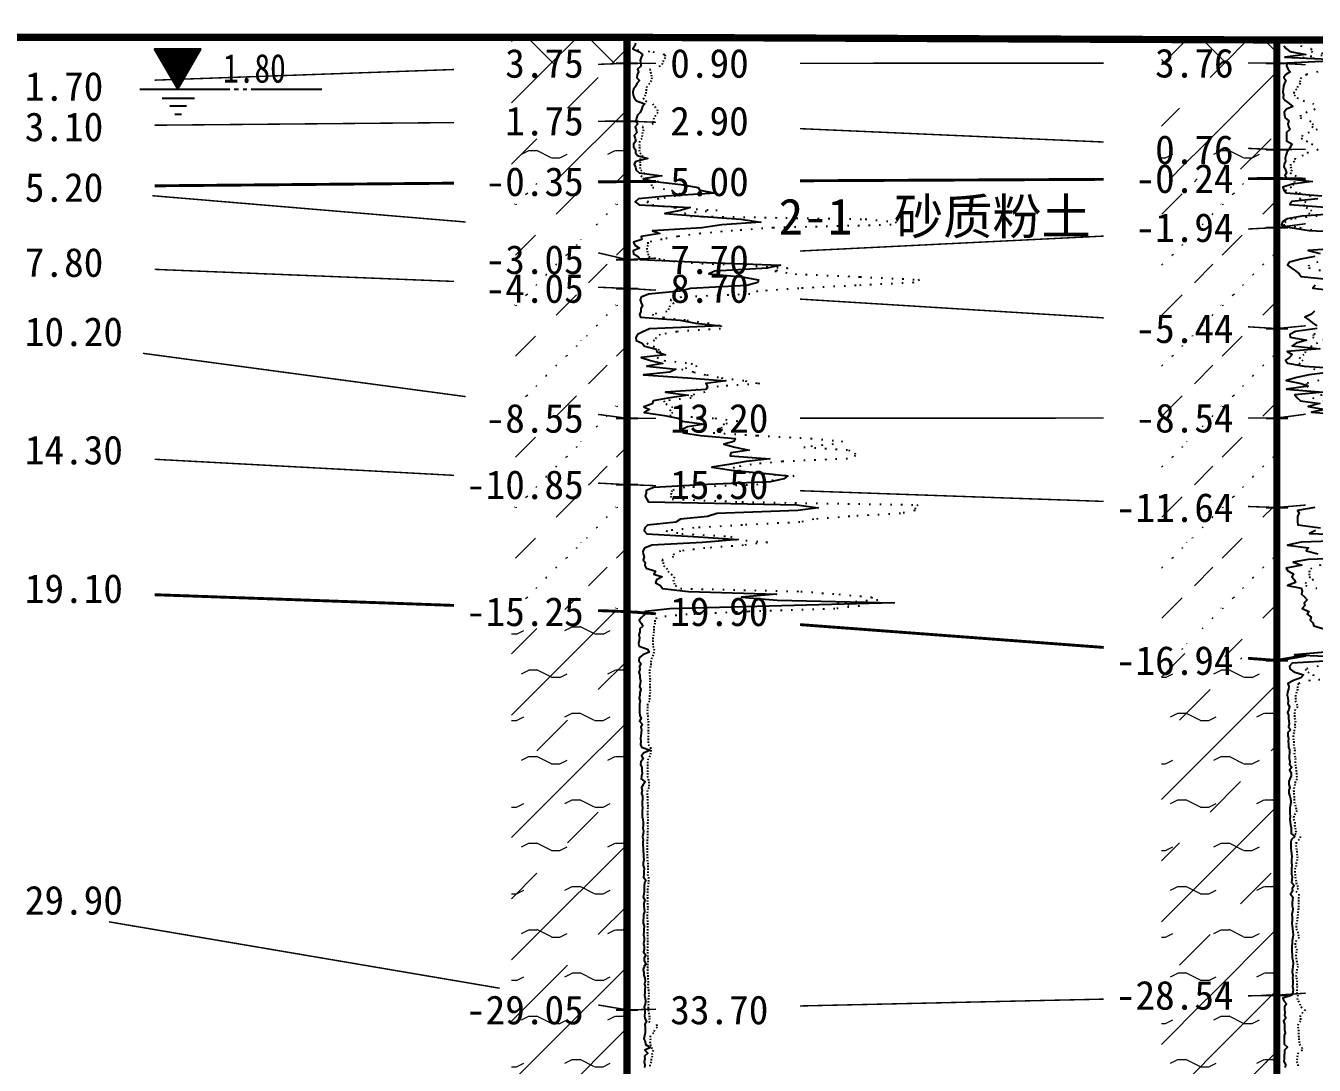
# Model space of a CAD drawing. Extents: x -37 to 3540, y -1485 to 297.
# Drawn here: x 2226.8 to 2316.1, y 146.9 to 218.9 of the extents above; entities that cross this region are included whole.
import ezdxf
from ezdxf.enums import TextEntityAlignment as Align

# ---------------------------------------------------------------- set-up
doc = ezdxf.new("R2010")
doc.units = 0
doc.linetypes.add('DOT', pattern=[6.35, 0, -6.35])
doc.layers.get('0').update_dxf_attribs({"linetype": 'CONTINUOUS'})
for name, color, linetype in [('CURVE', 200, 'CONTINUOUS'), ('HOLE', 41, 'CONTINUOUS'), ('STRATUM', 241, 'CONTINUOUS')]:
    doc.layers.add(name, color=color, linetype=linetype)
doc.layers.add('HATCH', color=7, linetype='CONTINUOUS', lineweight=13)
doc.styles.add('ST', font='')
doc.styles.get('ST').set_extended_font_data('SimSun')
pattern_1 = [(45, (2148.7487, 0), (-2.12132, 2.12132), [10, 0]), (135, (2148.7487, 0), (-2.12132, -2.12132), [10, 0])]
pattern_2 = [(45, (2148.7487, 0), (-4.24264, 4.24264), [10, 0]), (45, (2149.8097, -3.182), (-2.12132, 6.36396), [3, -3])]
pattern_3 = [(45, (2148.7487, 0), (-4.24264, 4.24264), [10, 0]), (45, (2149.8097, -3.182), (-2.12132, 6.36396), [3, -3]), (26.565, (2149.8228, -0.2536), (5.999823, 5.999812), [0.567, -12.849]), (0, (2149.256, -0.2536), (0, 6), [0.567, -5.433]), (26.565, (2147.1674, 0), (5.999823, 5.999812), [0.567, -12.849]), (0, (2147.6745, 0.2536), (0, 6), [0.567, -5.433]), (153.435, (2149.2558, -0.2536), (-5.999818, -5e-06), [1.134, -12.2826]), (26.565, (2152.8228, 2.7464), (5.999823, 5.999812), [0.567, -12.849]), (0, (2152.256, 2.7464), (0, 6), [0.567, -5.433]), (26.565, (2150.1674, 3), (5.999823, 5.999812), [0.567, -12.849]), (0, (2150.6745, 3.2536), (0, 6), [0.567, -5.433]), (153.435, (2152.2558, 2.7464), (-5.999818, -5e-06), [1.134, -12.2826])]
pattern_4 = [(45, (2148.7487, 0), (-7e-07, 6.99998), [1.97196, -7.92754]), (45, (2151.5615, 2.829), (-7e-07, 6.99998), [1.99367, -7.90583]), (45, (2153.816, 5.082), (-7e-07, 6.99998), [1.8136, -8.08588]), (26.565, (2148.7487, 3.5), (7, 7), [0.0965, -15.55598]), (36.8699, (2149.4487, 4.2), (7, 7), [0.19775, -34.80225]), (315, (2152.2487, 6.976), (6.99998, 1e-06), [0.03305, -9.86644]), (26.565, (2152.2487, 0), (7, 7), [0.14475, -15.50773]), (26.565, (2152.9487, 0.7), (7, 7), [0.10528, -15.5472]), (90, (2153.299, 1.05), (-7, -5e-07), [0.02877, -6.97123]), (26.565, (2153.6487, 1.4), (7, 7), [0.091, -31.21394]), (36.8699, (2154.3487, 2.1), (7, 7), [0.1107, -34.8893]), (45, (2155.0487, 2.8), (-2e-07, 6.99998), [0.10911, -9.79038]), (315, (2155.663, 3.548), (6.99998, 1e-06), [0.03305, -9.86644]), (36.8699, (2150.1487, 4.9), (7, 7), [0.10224, -34.89776]), (53.1301, (2150.8487, 5.6), (14, 21), [0.13438, -34.86562]), (53.1301, (2151.5487, 6.3), (14, 21), [0.12625, -34.87375])]
pattern_5 = [(45, (2148.7487, 0), (-2.12132, 2.12132), [10, 0]), (26.565, (2149.8228, -0.2536), (5.999823, 5.999812), [0.567, -12.849]), (0, (2149.256, -0.2536), (0, 6), [0.567, -5.433]), (26.565, (2147.1674, 0), (5.999823, 5.999812), [0.567, -12.849]), (0, (2147.6745, 0.2536), (0, 6), [0.567, -5.433]), (153.435, (2149.2558, -0.2536), (-5.999818, -5e-06), [1.134, -12.2826]), (26.565, (2152.8228, 2.7464), (5.999823, 5.999812), [0.567, -12.849]), (0, (2152.256, 2.7464), (0, 6), [0.567, -5.433]), (26.565, (2150.1674, 3), (5.999823, 5.999812), [0.567, -12.849]), (0, (2150.6745, 3.2536), (0, 6), [0.567, -5.433]), (153.435, (2152.2558, 2.7464), (-5.999818, -5e-06), [1.134, -12.2826])]

# ---------------------------------------------------------------- blocks, each defined once
blk = doc.blocks.new('Gwl')
blk.add_lwpolyline([(0, 0, 0, 3.22, 0), (0, 2.789, 3.22, 3.22, 0)], format="xyseb")
blk.add_lwpolyline([(0, 0), (1.61, 2.789), (-1.61, 2.789)], close=True)
for points in [[(-2.63, 0), (3.607, 0)], [(3.926, 0), (4.212, 0)], [(4.531, 0), (4.804, 0)], [(5.089, 0), (9.985, 0)], [(-1.085, -0.609), (1.156, -0.609)], [(-0.538, -1.142), (0.607, -1.142)], [(-0.189, -1.735), (0.259, -1.735)]]:
    blk.add_lwpolyline(points)
at = {"style": 'ST', "width": 0.8}
blk.add_attdef('*GWL', (3.144, 0.453), '', height=2, dxfattribs=at)

msp = doc.modelspace()

# ---------------------------------------------------------------- hatches: boundary and pattern name
at = {"layer": 'HATCH'}
h = msp.add_hatch(dxfattribs=at)
h.set_pattern_fill('STT', color=50, style=0)
h.set_pattern_definition(pattern_1)
h.paths.add_polyline_path([(2268.487, 218.101), (2260.487, 218.101), (2260.487, 216.015), (2268.487, 216.301)])
h.paths.add_polyline_path([(2259.278, 214.812), (2265.976, 214.812), (2265.976, 217.745), (2259.278, 217.745)], flags=9)
h = msp.add_hatch(dxfattribs=at)
h.set_pattern_fill('FZNT', color=32, style=0)
h.set_pattern_definition(pattern_2)
h.paths.add_polyline_path([(2268.487, 216.301), (2260.487, 216.015), (2260.487, 212.23), (2268.487, 212.301)])
h.paths.add_polyline_path([(2259.281, 210.815), (2265.973, 210.815), (2265.973, 213.731), (2259.281, 213.731)], flags=9)
h.paths.add_polyline_path([(2259.278, 214.812), (2265.976, 214.812), (2265.976, 217.745), (2259.278, 217.745)], flags=9)
h = msp.add_hatch(dxfattribs=at)
h.set_pattern_fill('STT', color=50, style=0)
h.set_pattern_definition(pattern_1)
h.paths.add_polyline_path([(2313.544, 217.917), (2305.544, 217.95), (2305.544, 216.314), (2313.544, 216.317)])
h.paths.add_polyline_path([(2304.335, 214.828), (2311.033, 214.828), (2311.033, 217.761), (2304.335, 217.761)], flags=9)
h = msp.add_hatch(dxfattribs=at)
h.set_pattern_fill('FZNT', color=32, style=0)
h.set_pattern_definition(pattern_2)
h.paths.add_polyline_path([(2313.544, 216.317), (2305.544, 216.314), (2305.544, 210.669), (2313.544, 210.317)])
h.paths.add_polyline_path([(2304.335, 208.828), (2311.033, 208.828), (2311.033, 211.761), (2304.335, 211.761)], flags=9)
h.paths.add_polyline_path([(2304.335, 214.828), (2311.033, 214.828), (2311.033, 217.761), (2304.335, 217.761)], flags=9)
h = msp.add_hatch(dxfattribs=at)
h.set_pattern_fill('YNFNT', color=251, style=0)
h.set_pattern_definition(pattern_3)
h.paths.add_polyline_path([(2268.487, 212.301), (2260.487, 212.23), (2260.487, 208.03), (2268.487, 208.101)])
h.paths.add_polyline_path([(2257.848, 206.612), (2265.976, 206.612), (2265.976, 209.545), (2257.848, 209.545)], flags=9)
h.paths.add_polyline_path([(2259.281, 210.815), (2265.973, 210.815), (2265.973, 213.731), (2259.281, 213.731)], flags=9)
h = msp.add_hatch(dxfattribs=at)
h.set_pattern_fill('YNFNT', color=251, style=0)
h.set_pattern_definition(pattern_3)
h.paths.add_polyline_path([(2313.544, 210.317), (2305.544, 210.669), (2305.544, 208.279), (2313.544, 208.317)])
h.paths.add_polyline_path([(2302.905, 206.828), (2311.033, 206.828), (2311.033, 209.761), (2302.905, 209.761)], flags=9)
h.paths.add_polyline_path([(2304.335, 208.828), (2311.033, 208.828), (2311.033, 211.761), (2304.335, 211.761)], flags=9)
h = msp.add_hatch(dxfattribs=at)
h.set_pattern_fill('SZFT', color=52, style=0)
h.set_pattern_definition(pattern_4)
h.paths.add_polyline_path([(2268.487, 208.101), (2260.487, 208.03), (2260.487, 204.561), (2268.487, 202.701)])
h.paths.add_polyline_path([(2257.848, 201.212), (2265.976, 201.212), (2265.976, 204.145), (2257.848, 204.145)], flags=9)
h.paths.add_polyline_path([(2257.848, 206.612), (2265.976, 206.612), (2265.976, 209.545), (2257.848, 209.545)], flags=9)
h = msp.add_hatch(dxfattribs=at)
h.set_pattern_fill('SZFT', color=52, style=0)
h.set_pattern_definition(pattern_4)
h.paths.add_polyline_path([(2313.544, 208.317), (2305.544, 208.279), (2305.544, 204.524), (2313.544, 204.917)])
h.paths.add_polyline_path([(2302.905, 203.428), (2311.033, 203.428), (2311.033, 206.361), (2302.905, 206.361)], flags=9)
h.paths.add_polyline_path([(2302.905, 206.828), (2311.033, 206.828), (2311.033, 209.761), (2302.905, 209.761)], flags=9)
h = msp.add_hatch(dxfattribs=at)
h.set_pattern_fill('SZFT', color=52, style=0)
h.set_pattern_definition(pattern_4)
h.paths.add_polyline_path([(2313.544, 204.917), (2305.544, 204.524), (2305.544, 198.411), (2313.544, 197.917)])
h.paths.add_polyline_path([(2302.91, 196.434), (2311.028, 196.434), (2311.028, 199.333), (2302.91, 199.333)], flags=9)
h.paths.add_polyline_path([(2302.905, 203.428), (2311.033, 203.428), (2311.033, 206.361), (2302.905, 206.361)], flags=9)
h = msp.add_hatch(dxfattribs=at)
h.set_pattern_fill('SZFT', color=52, style=0)
h.set_pattern_definition(pattern_4)
h.paths.add_polyline_path([(2268.487, 202.701), (2260.487, 204.561), (2260.487, 201.023), (2268.487, 200.701)])
h.paths.add_polyline_path([(2257.848, 199.212), (2265.976, 199.212), (2265.976, 202.145), (2257.848, 202.145)], flags=9)
h.paths.add_polyline_path([(2257.848, 201.212), (2265.976, 201.212), (2265.976, 204.145), (2257.848, 204.145)], flags=9)
h = msp.add_hatch(dxfattribs=at)
h.set_pattern_fill('SZFT', color=52, style=0)
h.set_pattern_definition(pattern_4)
h.paths.add_polyline_path([(2268.487, 200.701), (2260.487, 201.023), (2260.487, 192.774), (2268.487, 191.701)])
h.paths.add_polyline_path([(2257.848, 190.212), (2265.976, 190.212), (2265.976, 193.145), (2257.848, 193.145)], flags=9)
h.paths.add_polyline_path([(2257.848, 199.212), (2265.976, 199.212), (2265.976, 202.145), (2257.848, 202.145)], flags=9)
h = msp.add_hatch(dxfattribs=at)
h.set_pattern_fill('SZFT', color=52, style=0)
h.set_pattern_definition(pattern_4)
h.paths.add_polyline_path([(2313.544, 197.917), (2305.544, 198.411), (2305.544, 191.714), (2313.544, 191.717)])
h.paths.add_polyline_path([(2302.905, 190.228), (2311.033, 190.228), (2311.033, 193.161), (2302.905, 193.161)], flags=9)
h.paths.add_polyline_path([(2302.91, 196.434), (2311.028, 196.434), (2311.028, 199.333), (2302.91, 199.333)], flags=9)
h = msp.add_hatch(dxfattribs=at)
h.set_pattern_fill('SZFT', color=52, style=0)
h.set_pattern_definition(pattern_4)
h.paths.add_polyline_path([(2268.487, 191.701), (2260.487, 192.774), (2260.487, 187.53), (2268.487, 187.101)])
h.paths.add_polyline_path([(2256.418, 185.612), (2265.976, 185.612), (2265.976, 188.545), (2256.418, 188.545)], flags=9)
h.paths.add_polyline_path([(2257.848, 190.212), (2265.976, 190.212), (2265.976, 193.145), (2257.848, 193.145)], flags=9)
h = msp.add_hatch(dxfattribs=at)
h.set_pattern_fill('SZFT', color=52, style=0)
h.set_pattern_definition(pattern_4)
h.paths.add_polyline_path([(2313.544, 191.717), (2305.544, 191.714), (2305.544, 185.798), (2313.544, 185.517)])
h.paths.add_polyline_path([(2301.475, 184.028), (2311.033, 184.028), (2311.033, 186.961), (2301.475, 186.961)], flags=9)
h.paths.add_polyline_path([(2302.905, 190.228), (2311.033, 190.228), (2311.033, 193.161), (2302.905, 193.161)], flags=9)
h = msp.add_hatch(dxfattribs=at)
h.set_pattern_fill('SZFT', color=52, style=0)
h.set_pattern_definition(pattern_4)
h.paths.add_polyline_path([(2268.487, 187.101), (2260.487, 187.53), (2260.487, 178.587), (2268.487, 178.301)])
h.paths.add_polyline_path([(2256.42, 176.815), (2265.973, 176.815), (2265.973, 179.731), (2256.42, 179.731)], flags=9)
h.paths.add_polyline_path([(2256.418, 185.612), (2265.976, 185.612), (2265.976, 188.545), (2256.418, 188.545)], flags=9)
h = msp.add_hatch(dxfattribs=at)
h.set_pattern_fill('SZFT', color=52, style=0)
h.set_pattern_definition(pattern_4)
h.paths.add_polyline_path([(2313.544, 185.517), (2305.544, 185.798), (2305.544, 175.518), (2313.544, 174.917)])
h.paths.add_polyline_path([(2301.475, 173.428), (2311.033, 173.428), (2311.033, 176.361), (2301.475, 176.361)], flags=9)
h.paths.add_polyline_path([(2301.475, 184.028), (2311.033, 184.028), (2311.033, 186.961), (2301.475, 186.961)], flags=9)
h = msp.add_hatch(dxfattribs=at)
h.set_pattern_fill('YNFNT', color=251, style=0)
h.set_pattern_definition(pattern_3)
h.paths.add_polyline_path([(2268.487, 178.301), (2260.487, 178.587), (2260.487, 152.06), (2268.487, 150.701)])
h.paths.add_polyline_path([(2256.418, 149.212), (2265.976, 149.212), (2265.976, 152.145), (2256.418, 152.145)], flags=9)
h.paths.add_polyline_path([(2256.42, 176.815), (2265.973, 176.815), (2265.973, 179.731), (2256.42, 179.731)], flags=9)
h = msp.add_hatch(dxfattribs=at)
h.set_pattern_fill('YNFNT', color=251, style=0)
h.set_pattern_definition(pattern_3)
h.paths.add_polyline_path([(2313.544, 174.917), (2305.544, 175.518), (2305.544, 151.537), (2313.544, 151.717)])
h.paths.add_polyline_path([(2301.475, 150.228), (2311.033, 150.228), (2311.033, 153.161), (2301.475, 153.161)], flags=9)
h.paths.add_polyline_path([(2301.475, 173.428), (2311.033, 173.428), (2311.033, 176.361), (2301.475, 176.361)], flags=9)
h = msp.add_hatch(dxfattribs=at)
h.set_pattern_fill('YNNT', color=251, style=0)
h.set_pattern_definition(pattern_5)
h.paths.add_polyline_path([(2313.544, 151.717), (2305.544, 151.537), (2305.544, 138.353), (2313.544, 137.717)])
h.paths.add_polyline_path([(2301.475, 136.228), (2311.033, 136.228), (2311.033, 139.161), (2301.475, 139.161)], flags=9)
h.paths.add_polyline_path([(2301.475, 150.228), (2311.033, 150.228), (2311.033, 153.161), (2301.475, 153.161)], flags=9)
h = msp.add_hatch(dxfattribs=at)
h.set_pattern_fill('YNNT', color=251, style=0)
h.set_pattern_definition(pattern_5)
h.paths.add_polyline_path([(2268.487, 150.701), (2260.487, 152.06), (2260.487, 141.123), (2268.487, 141.301)])
h.paths.add_polyline_path([(2256.418, 139.812), (2265.976, 139.812), (2265.976, 142.745), (2256.418, 142.745)], flags=9)
h.paths.add_polyline_path([(2256.418, 149.212), (2265.976, 149.212), (2265.976, 152.145), (2256.418, 152.145)], flags=9)

# ---------------------------------------------------------------- linework, layer by layer
at = {"layer": 'CURVE', "color": 100, "linetype": 'DOT', "ltscale": 0.1}
for points in [[(2268.487, 217.701), (2268.487, 217.501), (2268.487, 217.301), (2270.267, 217.101), (2271.117, 216.901), (2271.137, 216.701), (2271.007, 216.501), (2270.957, 216.301), (2270.797, 216.101), (2270.067, 215.901), (2270.117, 215.701), (2270.167, 215.501), (2270.197, 215.301), (2270.167, 215.101), (2270.037, 214.901), (2269.867, 214.701), (2269.827, 214.501), (2269.797, 214.301), (2269.777, 214.101), (2269.607, 213.901), (2269.777, 213.701), (2270.267, 213.501), (2270.407, 213.301), (2270.577, 213.101), (2270.627, 212.901), (2270.467, 212.701), (2270.347, 212.501), (2270.317, 212.301), (2270.307, 212.101), (2269.557, 211.901), (2269.627, 211.701), (2269.567, 211.501), (2269.527, 211.301), (2269.507, 211.101), (2269.357, 210.901), (2269.337, 210.701), (2269.347, 210.501), (2269.337, 210.301), (2269.367, 210.101), (2269.577, 209.901), (2269.407, 209.701), (2269.377, 209.501), (2269.407, 209.301), (2269.377, 209.101), (2269.417, 208.901), (2269.707, 208.701), (2269.457, 208.501), (2269.837, 208.301), (2270.647, 208.101), (2270.167, 207.901), (2270.257, 207.701), (2271.567, 207.501), (2272.177, 207.301), (2271.857, 207.101), (2270.687, 206.901), (2269.857, 206.701), (2270.247, 206.501), (2271.817, 206.301), (2274.737, 206.101), (2272.477, 205.901), (2272.887, 205.701), (2285.007, 205.501), (2287.157, 205.301), (2286.807, 205.101), (2278.637, 204.901), (2275.807, 204.701), (2273.577, 204.501), (2271.997, 204.301), (2270.917, 204.101), (2269.937, 203.901), (2269.927, 203.701), (2269.857, 203.501), (2269.877, 203.301), (2269.947, 203.101), (2269.967, 202.901), (2270.987, 202.701), (2272.197, 202.501), (2276.677, 202.301), (2279.627, 202.101), (2278.747, 201.901), (2280.137, 201.701), (2284.637, 201.501), (2288.767, 201.301), (2288.367, 201.101), (2284.367, 200.901), (2280.397, 200.701), (2277.567, 200.501), (2277.007, 200.301), (2272.257, 200.101), (2271.487, 199.901), (2271.727, 199.701), (2271.457, 199.501), (2271.387, 199.301), (2271.257, 199.101), (2270.237, 198.901), (2270.977, 198.701), (2272.627, 198.501), (2274.077, 198.301), (2275.027, 198.101), (2274.977, 197.901), (2271.937, 197.701), (2270.787, 197.501), (2270.517, 197.301), (2270.397, 197.101), (2269.857, 196.901), (2270.297, 196.701), (2270.657, 196.501), (2270.837, 196.301), (2270.387, 196.101), (2270.587, 195.901), (2271.047, 195.701), (2272.937, 195.501), (2273.337, 195.301), (2272.267, 195.101), (2273.107, 194.901), (2274.007, 194.701), (2275.027, 194.501), (2276.687, 194.301), (2277.667, 194.101), (2274.817, 193.901), (2273.337, 193.701), (2273.887, 193.501), (2272.967, 193.301), (2272.937, 193.101), (2271.037, 192.901), (2271.187, 192.701), (2271.647, 192.501), (2271.457, 192.301), (2271.637, 192.101), (2271.457, 191.901), (2274.587, 191.701), (2276.147, 191.501), (2275.237, 191.301), (2275.007, 191.101), (2275.097, 190.901), (2274.467, 190.701), (2277.537, 190.501), (2281.237, 190.301), (2283.427, 190.101), (2282.787, 189.901), (2280.747, 189.701), (2283.837, 189.501), (2284.277, 189.301), (2284.337, 189.101), (2283.777, 188.901), (2279.247, 188.701), (2277.097, 188.501), (2275.847, 188.301), (2276.227, 188.101), (2277.207, 187.901), (2280.087, 187.701), (2279.357, 187.501), (2277.947, 187.301), (2277.567, 187.101), (2272.467, 186.901), (2271.607, 186.701), (2271.557, 186.501), (2271.507, 186.301), (2271.607, 186.101), (2276.457, 185.901), (2288.647, 185.701), (2288.477, 185.501), (2288.457, 185.301), (2287.447, 185.101), (2283.927, 184.901), (2281.417, 184.701), (2280.477, 184.501), (2276.487, 184.301), (2273.117, 184.101), (2271.187, 183.901), (2272.277, 183.701), (2275.667, 183.501), (2275.997, 183.301), (2278.217, 183.101), (2276.547, 182.901), (2273.887, 182.701), (2272.197, 182.501), (2271.737, 182.301), (2271.707, 182.101), (2270.927, 181.901), (2270.987, 181.701), (2271.017, 181.501), (2271.217, 181.301), (2271.317, 181.101), (2271.537, 180.901), (2271.787, 180.701), (2271.677, 180.501), (2271.747, 180.301), (2271.827, 180.101), (2272.187, 179.901), (2280.537, 179.701), (2283.177, 179.501), (2285.417, 179.301), (2285.887, 179.101), (2283.067, 178.901), (2284.597, 178.701), (2282.907, 178.501), (2276.887, 178.301), (2272.667, 178.101), (2270.527, 177.901), (2270.427, 177.701), (2270.417, 177.501), (2270.357, 177.301), (2270.347, 177.101), (2270.337, 176.901), (2270.327, 176.701), (2270.287, 176.501), (2270.267, 176.301), (2270.277, 176.101), (2270.287, 175.901), (2270.367, 175.701), (2270.347, 175.501), (2270.307, 175.301), (2270.207, 175.101), (2270.147, 174.901), (2270.137, 174.701), (2270.127, 174.501), (2270.037, 174.301), (2270.037, 174.101), (2270.047, 173.901), (2270.077, 173.701), (2270.087, 173.501), (2270.067, 173.301), (2270.077, 173.101), (2270.077, 172.901), (2270.087, 172.701), (2270.037, 172.501), (2270.057, 172.301), (2270.037, 172.101), (2269.917, 171.901), (2269.907, 171.701), (2269.897, 171.501), (2269.877, 171.301), (2269.927, 171.101), (2269.917, 170.901), (2269.967, 170.701), (2269.947, 170.501), (2269.967, 170.301), (2269.947, 170.101), (2269.967, 169.901), (2269.947, 169.701), (2269.947, 169.501), (2269.957, 169.301), (2269.967, 169.101), (2270.107, 168.901), (2270.147, 168.701), (2270.117, 168.501), (2270.077, 168.301), (2269.957, 168.101), (2269.917, 167.901), (2269.907, 167.701), (2269.917, 167.501), (2269.917, 167.301), (2269.917, 167.101), (2269.887, 166.901), (2269.957, 166.701), (2270.007, 166.501), (2270.007, 166.301), (2270.007, 166.101), (2269.907, 165.901), (2269.877, 165.701), (2269.897, 165.501), (2269.897, 165.301), (2269.897, 165.101), (2269.927, 164.901), (2269.927, 164.701), (2269.907, 164.501), (2269.917, 164.301), (2269.917, 164.101), (2269.927, 163.901), (2269.917, 163.701), (2269.917, 163.501), (2269.927, 163.301), (2269.907, 163.101), (2269.897, 162.901), (2269.907, 162.701), (2269.887, 162.501), (2269.887, 162.301), (2269.877, 162.101), (2269.877, 161.901), (2269.887, 161.701), (2269.877, 161.501), (2269.897, 161.301), (2269.887, 161.101), (2269.927, 160.901), (2269.937, 160.701), (2269.937, 160.501), (2269.937, 160.301), (2269.917, 160.101), (2269.967, 159.901), (2269.987, 159.701), (2269.967, 159.501), (2269.957, 159.301), (2269.917, 159.101), (2269.907, 158.901), (2269.887, 158.701), (2269.917, 158.501), (2269.887, 158.301), (2269.907, 158.101), (2269.917, 157.901), (2269.927, 157.701), (2269.907, 157.501), (2269.877, 157.301), (2269.877, 157.101), (2269.897, 156.901), (2269.907, 156.701), (2269.907, 156.501), (2269.917, 156.301), (2269.887, 156.101), (2269.907, 155.901), (2269.917, 155.701), (2269.907, 155.501), (2269.917, 155.301), (2269.907, 155.101), (2269.887, 154.901), (2269.917, 154.701), (2269.917, 154.501), (2269.927, 154.301), (2269.927, 154.101), (2269.917, 153.901), (2269.907, 153.701), (2269.897, 153.501), (2269.897, 153.301), (2269.927, 153.101), (2269.937, 152.901), (2269.947, 152.701), (2269.947, 152.501), (2269.937, 152.301), (2269.967, 152.101), (2269.987, 151.901), (2269.997, 151.701), (2269.967, 151.501), (2269.957, 151.301), (2269.967, 151.101), (2269.947, 150.901), (2269.957, 150.701), (2269.997, 150.501), (2270.027, 150.301), (2270.047, 150.101), (2269.987, 149.901), (2270.537, 149.701), (2270.577, 149.501), (2270.387, 149.301), (2270.327, 149.101), (2270.097, 148.901), (2270.107, 148.701), (2270.067, 148.501), (2270.097, 148.301), (2270.177, 148.101), (2270.297, 147.901), (2270.207, 147.701), (2270.237, 147.501), (2270.167, 147.301), (2270.167, 147.101), (2270.077, 146.901), (2270.067, 146.701)], [(2315.184, 217.517), (2315.914, 217.317), (2315.914, 217.117), (2317.424, 216.917), (2315.314, 216.717), (2318.264, 216.517)], [(2316.394, 215.717), (2315.614, 215.517), (2315.224, 215.317), (2315.144, 215.117), (2315.174, 214.917), (2315.004, 214.717), (2314.904, 214.517), (2314.714, 214.317), (2314.734, 214.117), (2314.934, 213.917), (2315.374, 213.717), (2316.004, 213.517), (2316.344, 213.317)], [(2316.204, 213.117), (2315.654, 212.917), (2315.194, 212.717), (2315.164, 212.517), (2315.814, 212.317), (2316.044, 212.117), (2315.974, 211.917), (2316.334, 211.717), (2315.794, 211.517), (2315.324, 211.317), (2315.234, 211.117), (2315.584, 210.917), (2315.954, 210.717), (2316.384, 210.517)], [(2316.404, 210.317), (2315.744, 210.117), (2315.364, 209.917), (2314.804, 209.717), (2314.764, 209.517), (2314.484, 209.317), (2314.494, 209.117), (2314.574, 208.917), (2314.464, 208.717), (2314.794, 208.517), (2315.084, 208.317), (2314.774, 208.117), (2314.714, 207.917), (2314.564, 207.717), (2314.104, 207.517), (2315.064, 207.317), (2315.904, 207.117), (2315.104, 206.917), (2315.544, 206.717), (2315.384, 206.517), (2315.574, 206.317), (2315.954, 206.117), (2315.734, 205.917), (2316.344, 205.717), (2314.574, 205.517), (2314.164, 205.317), (2314.004, 205.117), (2315.124, 204.917), (2316.214, 204.717)], [(2316.384, 202.517), (2315.754, 202.317), (2315.744, 202.117), (2316.764, 201.917)], [(2316.914, 197.717), (2316.084, 197.517), (2316.014, 197.317), (2316.984, 197.117)], [(2316.364, 196.917), (2315.884, 196.717), (2316.124, 196.517), (2315.524, 196.317), (2315.424, 196.117), (2315.094, 195.917), (2315.354, 195.717), (2315.064, 195.517), (2315.474, 195.317), (2316.084, 195.117), (2317.154, 194.917)], [(2316.454, 194.317), (2315.604, 194.117), (2315.614, 193.917), (2316.214, 193.717)], [(2316.674, 193.317), (2316.014, 193.117), (2316.914, 192.917)], [(2316.584, 181.517), (2315.944, 181.317), (2315.804, 181.117), (2315.784, 180.917), (2315.794, 180.717), (2316.094, 180.517), (2315.544, 180.317), (2315.534, 180.117), (2316.314, 179.917)], [(2316.404, 174.517), (2315.504, 174.317), (2315.684, 174.117), (2316.024, 173.917), (2317.994, 173.717), (2315.844, 173.517), (2315.034, 173.317), (2314.974, 173.117), (2314.974, 172.917), (2314.914, 172.717), (2314.844, 172.517), (2314.834, 172.317), (2314.824, 172.117), (2314.924, 171.917), (2314.984, 171.717), (2314.814, 171.517), (2314.774, 171.317), (2314.774, 171.117), (2314.774, 170.917), (2314.834, 170.717), (2314.784, 170.517), (2314.804, 170.317), (2314.754, 170.117), (2314.744, 169.917), (2314.664, 169.717), (2314.664, 169.517), (2314.724, 169.317), (2314.704, 169.117), (2314.744, 168.917), (2314.784, 168.717), (2314.754, 168.517), (2314.794, 168.317), (2314.834, 168.117), (2314.804, 167.917), (2314.814, 167.717), (2314.864, 167.517), (2314.874, 167.317), (2314.914, 167.117), (2314.914, 166.917), (2314.934, 166.717), (2314.814, 166.517), (2314.794, 166.317), (2314.734, 166.117), (2314.704, 165.917), (2314.724, 165.717), (2314.734, 165.517), (2314.754, 165.317), (2314.754, 165.117), (2314.804, 164.917), (2314.864, 164.717), (2314.924, 164.517), (2314.804, 164.317), (2314.724, 164.117), (2314.694, 163.917), (2314.794, 163.717), (2314.774, 163.517), (2314.814, 163.317), (2314.874, 163.117), (2314.784, 162.917), (2315.184, 162.717), (2315.084, 162.517), (2314.894, 162.317), (2314.864, 162.117), (2314.894, 161.917), (2314.934, 161.717), (2314.934, 161.517), (2314.964, 161.317), (2314.954, 161.117), (2314.894, 160.917), (2314.894, 160.717), (2314.814, 160.517), (2314.784, 160.317), (2314.804, 160.117), (2314.814, 159.917), (2314.864, 159.717), (2314.884, 159.517), (2314.954, 159.317), (2315.024, 159.117), (2314.854, 158.917), (2315.064, 158.717), (2315.054, 158.517), (2315.044, 158.317), (2315.044, 158.117), (2315.044, 157.917), (2315.054, 157.717), (2315.004, 157.517), (2315.004, 157.317), (2314.964, 157.117), (2314.944, 156.917), (2314.904, 156.717), (2314.884, 156.517), (2314.894, 156.317), (2314.994, 156.117), (2315.024, 155.917), (2315.084, 155.717), (2314.894, 155.517), (2314.824, 155.317), (2314.824, 155.117), (2314.924, 154.917), (2314.904, 154.717), (2314.864, 154.517), (2314.874, 154.317), (2314.914, 154.117), (2314.944, 153.917), (2315.024, 153.717), (2314.934, 153.517), (2314.904, 153.317), (2314.854, 153.117), (2314.894, 152.917), (2314.944, 152.717), (2314.934, 152.517), (2314.944, 152.317), (2314.934, 152.117), (2314.924, 151.917), (2314.994, 151.717), (2314.954, 151.517), (2315.014, 151.317), (2315.134, 151.117), (2315.204, 150.917), (2315.514, 150.717), (2315.354, 150.517), (2315.164, 150.317), (2315.174, 150.117), (2315.194, 149.917), (2315.014, 149.717), (2314.994, 149.517), (2315.054, 149.317), (2315.054, 149.117), (2315.044, 148.917), (2315.074, 148.717), (2315.084, 148.517), (2315.104, 148.317), (2315.284, 148.117), (2315.324, 147.917), (2315.024, 147.717), (2314.974, 147.517), (2314.944, 147.317), (2314.904, 147.117), (2315.004, 146.917), (2314.974, 146.717)]]:
    msp.add_lwpolyline(points, dxfattribs=at)
at = {"layer": 'CURVE', "color": 30, "linetype": 'Continuous'}
for points in [[(2269.087, 217.701), (2269.027, 217.501), (2268.897, 217.301), (2269.337, 217.101), (2269.557, 216.901), (2269.467, 216.701), (2269.407, 216.501), (2269.447, 216.301), (2269.437, 216.101), (2269.217, 215.901), (2269.287, 215.701), (2269.187, 215.501), (2269.157, 215.301), (2269.347, 215.101), (2269.167, 214.901), (2269.077, 214.701), (2268.927, 214.501), (2268.897, 214.301), (2268.917, 214.101), (2268.977, 213.901), (2269.137, 213.701), (2269.717, 213.501), (2269.567, 213.301), (2269.487, 213.101), (2269.397, 212.901), (2269.217, 212.701), (2269.147, 212.501), (2269.107, 212.301), (2269.237, 212.101), (2269.047, 211.901), (2269.117, 211.701), (2269.157, 211.501), (2268.977, 211.301), (2269.057, 211.101), (2269.097, 210.901), (2268.947, 210.701), (2268.947, 210.501), (2269.077, 210.301), (2269.077, 210.101), (2269.207, 209.901), (2269.927, 209.701), (2269.107, 209.501), (2268.977, 209.301), (2269.077, 209.101), (2269.127, 208.901), (2269.327, 208.701), (2270.897, 208.501), (2269.607, 208.301), (2270.427, 208.101), (2272.227, 207.901), (2273.427, 207.701), (2273.547, 207.501), (2274.657, 207.301), (2271.187, 207.101), (2269.277, 206.901), (2269.057, 206.701), (2269.337, 206.501), (2272.867, 206.301), (2272.197, 206.101), (2271.107, 205.901), (2273.477, 205.701), (2276.387, 205.501), (2277.757, 205.301), (2275.057, 205.101), (2273.667, 204.901), (2270.247, 204.701), (2270.757, 204.501), (2269.477, 204.301), (2269.517, 204.101), (2268.927, 203.901), (2269.037, 203.701), (2269.347, 203.501), (2268.917, 203.301), (2268.927, 203.101), (2269.267, 202.901), (2269.397, 202.701), (2274.007, 202.501), (2279.127, 202.301), (2278.197, 202.101), (2274.567, 201.901), (2274.167, 201.701), (2276.457, 201.501), (2277.597, 201.301), (2277.557, 201.101), (2276.797, 200.901), (2272.897, 200.701), (2272.117, 200.501), (2269.977, 200.301), (2269.467, 200.101), (2269.407, 199.901), (2269.477, 199.701), (2269.557, 199.501), (2269.437, 199.301), (2269.447, 199.101), (2269.347, 198.901), (2269.417, 198.701), (2272.177, 198.501), (2273.227, 198.301), (2274.967, 198.101), (2270.057, 197.901), (2269.577, 197.701), (2269.207, 197.501), (2269.107, 197.301), (2269.127, 197.101), (2269.527, 196.901), (2269.697, 196.701), (2270.507, 196.501), (2270.547, 196.301), (2271.147, 196.101), (2269.477, 195.901), (2270.127, 195.701), (2270.977, 195.501), (2269.857, 195.301), (2271.867, 195.101), (2271.457, 194.901), (2269.627, 194.701), (2272.677, 194.501), (2275.347, 194.301), (2273.947, 194.101), (2274.067, 193.901), (2273.947, 193.701), (2271.157, 193.501), (2272.737, 193.301), (2271.327, 193.101), (2270.297, 192.901), (2270.237, 192.701), (2269.657, 192.501), (2270.037, 192.301), (2269.667, 192.101), (2271.087, 191.901), (2272.007, 191.701), (2272.307, 191.501), (2273.857, 191.301), (2272.677, 191.101), (2272.267, 190.901), (2272.407, 190.701), (2273.587, 190.501), (2275.977, 190.301), (2275.897, 190.101), (2275.207, 189.901), (2275.957, 189.701), (2276.947, 189.501), (2275.687, 189.301), (2275.637, 189.101), (2278.397, 188.901), (2276.757, 188.701), (2275.547, 188.501), (2274.377, 188.301), (2275.737, 188.101), (2277.917, 187.901), (2279.637, 187.701), (2279.367, 187.501), (2278.447, 187.301), (2274.057, 187.101), (2270.337, 186.901), (2269.807, 186.701), (2269.807, 186.501), (2269.757, 186.301), (2269.857, 186.101), (2269.967, 185.901), (2280.257, 185.701), (2281.747, 185.501), (2280.337, 185.301), (2274.707, 185.101), (2274.067, 184.901), (2272.197, 184.701), (2271.877, 184.501), (2269.897, 184.301), (2269.717, 184.101), (2269.677, 183.901), (2269.857, 183.701), (2273.077, 183.501), (2276.187, 183.301), (2273.717, 183.101), (2270.207, 182.901), (2269.707, 182.701), (2269.587, 182.501), (2269.617, 182.301), (2269.677, 182.101), (2269.597, 181.901), (2269.747, 181.701), (2269.717, 181.501), (2269.817, 181.301), (2270.457, 181.101), (2270.337, 180.901), (2270.927, 180.701), (2270.527, 180.501), (2270.457, 180.301), (2270.807, 180.101), (2270.947, 179.901), (2272.757, 179.701), (2278.847, 179.501), (2276.427, 179.301), (2278.887, 179.101), (2287.017, 178.901), (2279.197, 178.701), (2271.467, 178.501), (2269.747, 178.301), (2269.717, 178.101), (2269.497, 177.901), (2269.327, 177.701), (2269.477, 177.501), (2269.587, 177.301), (2269.387, 177.101), (2269.387, 176.901), (2269.307, 176.701), (2269.347, 176.501), (2269.337, 176.301), (2269.287, 176.101), (2269.337, 175.901), (2269.907, 175.701), (2270.017, 175.501), (2269.587, 175.301), (2269.327, 175.101), (2269.317, 174.901), (2269.437, 174.701), (2269.347, 174.501), (2269.367, 174.301), (2269.297, 174.101), (2269.367, 173.901), (2269.387, 173.701), (2269.427, 173.501), (2269.397, 173.301), (2269.347, 173.101), (2269.457, 172.901), (2269.377, 172.701), (2269.367, 172.501), (2269.327, 172.301), (2269.397, 172.101), (2269.347, 171.901), (2269.357, 171.701), (2269.357, 171.501), (2269.347, 171.301), (2269.367, 171.101), (2269.467, 170.901), (2269.357, 170.701), (2269.547, 170.501), (2269.437, 170.301), (2269.487, 170.101), (2269.467, 169.901), (2269.447, 169.701), (2269.427, 169.501), (2269.457, 169.301), (2269.417, 169.101), (2269.497, 168.901), (2270.087, 168.701), (2269.637, 168.501), (2269.497, 168.301), (2269.597, 168.101), (2269.457, 167.901), (2269.417, 167.701), (2269.507, 167.501), (2269.517, 167.301), (2269.527, 167.101), (2269.487, 166.901), (2269.477, 166.701), (2269.747, 166.501), (2269.607, 166.301), (2269.487, 166.101), (2269.527, 165.901), (2269.497, 165.701), (2269.557, 165.501), (2269.567, 165.301), (2269.547, 165.101), (2269.547, 164.901), (2269.557, 164.701), (2269.537, 164.501), (2269.547, 164.301), (2269.547, 164.101), (2269.587, 163.901), (2269.607, 163.701), (2269.597, 163.501), (2269.577, 163.301), (2269.627, 163.101), (2269.607, 162.901), (2269.567, 162.701), (2269.597, 162.501), (2269.577, 162.301), (2269.587, 162.101), (2269.597, 161.901), (2269.617, 161.701), (2269.627, 161.501), (2269.627, 161.301), (2269.647, 161.101), (2269.617, 160.901), (2269.617, 160.701), (2269.687, 160.501), (2269.647, 160.301), (2269.647, 160.101), (2269.637, 159.901), (2269.797, 159.701), (2269.697, 159.501), (2269.677, 159.301), (2269.677, 159.101), (2269.677, 158.901), (2269.657, 158.701), (2269.617, 158.501), (2269.727, 158.301), (2269.647, 158.101), (2269.657, 157.901), (2269.677, 157.701), (2269.697, 157.501), (2269.637, 157.301), (2269.637, 157.101), (2269.607, 156.901), (2269.617, 156.701), (2269.687, 156.501), (2269.657, 156.301), (2269.647, 156.101), (2269.637, 155.901), (2269.687, 155.701), (2269.687, 155.501), (2269.627, 155.301), (2269.677, 155.101), (2269.667, 154.901), (2269.637, 154.701), (2269.787, 154.501), (2269.677, 154.301), (2269.667, 154.101), (2269.787, 153.901), (2269.677, 153.701), (2269.617, 153.501), (2269.647, 153.301), (2269.647, 153.101), (2269.727, 152.901), (2269.737, 152.701), (2269.707, 152.501), (2269.747, 152.301), (2269.727, 152.101), (2269.727, 151.901), (2269.697, 151.701), (2269.747, 151.501), (2269.767, 151.301), (2269.737, 151.101), (2269.687, 150.901), (2269.727, 150.701), (2269.727, 150.501), (2269.707, 150.301), (2269.727, 150.101), (2269.837, 149.901), (2269.727, 149.701), (2269.757, 149.501), (2269.747, 149.301), (2269.757, 149.101), (2269.697, 148.901), (2269.647, 148.701), (2269.737, 148.501), (2269.777, 148.301), (2270.107, 148.101), (2269.717, 147.901), (2269.937, 147.701), (2269.697, 147.501), (2269.727, 147.301), (2269.667, 147.101), (2269.717, 146.901), (2269.707, 146.701)], [(2314.034, 217.517), (2314.194, 217.317), (2314.454, 217.117), (2315.554, 216.917), (2314.094, 216.717), (2318.634, 216.517), (2314.264, 216.317), (2314.204, 216.117), (2314.294, 215.917), (2314.464, 215.717), (2314.174, 215.517), (2314.034, 215.317), (2314.174, 215.117), (2314.084, 214.917), (2314.004, 214.717), (2313.974, 214.517), (2313.964, 214.317), (2314.014, 214.117), (2313.984, 213.917), (2314.114, 213.717), (2314.404, 213.517), (2314.654, 213.317), (2314.204, 213.117), (2314.044, 212.917), (2314.064, 212.717), (2314.124, 212.517), (2314.364, 212.317), (2314.304, 212.117), (2314.354, 211.917), (2314.444, 211.717), (2314.224, 211.517), (2314.214, 211.317), (2314.214, 211.117), (2314.224, 210.917), (2314.574, 210.717), (2314.494, 210.517), (2314.364, 210.317), (2314.244, 210.117), (2314.164, 209.917), (2314.114, 209.717), (2314.144, 209.517), (2314.044, 209.317), (2314.024, 209.117), (2314.154, 208.917), (2314.204, 208.717), (2314.094, 208.517), (2314.204, 208.317), (2315.994, 208.117), (2314.594, 207.917), (2313.964, 207.717), (2314.024, 207.517), (2314.194, 207.317), (2316.664, 207.117)], [(2316.384, 206.917), (2314.584, 206.717), (2314.444, 206.517), (2317.214, 206.317)], [(2318.234, 205.917), (2315.284, 205.717), (2314.264, 205.517), (2313.924, 205.317), (2313.874, 205.117), (2314.464, 204.917), (2315.784, 204.717), (2320.384, 204.517)], [(2316.174, 202.917), (2315.214, 202.717), (2314.414, 202.517), (2314.274, 202.317), (2314.534, 202.117), (2314.834, 201.917), (2315.084, 201.717), (2315.234, 201.517), (2317.264, 201.317)], [(2318.424, 203.517), (2315.704, 203.317), (2316.554, 203.117)], [(2316.204, 200.917), (2316.034, 200.717), (2317.834, 200.517)], [(2316.154, 199.117), (2315.954, 198.917), (2315.494, 198.717), (2315.764, 198.517), (2316.014, 198.317), (2316.314, 198.117)], [(2316.334, 197.917), (2314.834, 197.717), (2314.444, 197.517), (2314.474, 197.317), (2315.594, 197.117), (2314.894, 196.917), (2314.604, 196.717), (2316.514, 196.517), (2314.254, 196.317), (2314.604, 196.117), (2314.424, 195.917), (2314.144, 195.717), (2314.284, 195.517), (2315.444, 195.317), (2318.284, 195.117)], [(2317.454, 194.917), (2315.774, 194.717), (2314.934, 194.517), (2314.184, 194.317), (2315.234, 194.117), (2315.714, 193.917), (2314.224, 193.717), (2316.754, 193.517), (2314.794, 193.317), (2314.954, 193.117), (2315.174, 192.917), (2316.524, 192.717), (2315.724, 192.517), (2316.874, 192.317), (2315.954, 192.117), (2318.514, 191.917)], [(2316.174, 185.517), (2314.964, 185.317), (2315.094, 185.117), (2314.984, 184.917), (2314.964, 184.717), (2314.984, 184.517), (2315.004, 184.317), (2316.564, 184.117)], [(2321.494, 183.317), (2315.224, 183.117), (2314.274, 182.917), (2315.744, 182.717), (2315.584, 182.517), (2316.374, 182.317)], [(2316.234, 183.917), (2315.804, 183.717), (2321.604, 183.517)], [(2321.574, 182.117), (2315.724, 181.917), (2314.684, 181.717), (2315.284, 181.517), (2314.194, 181.317), (2314.294, 181.117), (2314.694, 180.917), (2314.584, 180.717), (2314.754, 180.517), (2314.834, 180.317), (2314.284, 180.117), (2315.224, 179.917), (2315.294, 179.717), (2315.264, 179.517), (2315.454, 179.317), (2315.644, 179.117), (2315.434, 178.917), (2315.494, 178.717), (2315.294, 178.517), (2315.754, 178.317), (2315.654, 178.117), (2315.924, 177.917), (2315.844, 177.717), (2316.044, 177.517), (2316.114, 177.317), (2316.794, 177.117)], [(2317.164, 175.517), (2314.774, 175.317), (2319.064, 175.117)], [(2317.624, 174.917), (2314.604, 174.717), (2314.414, 174.517), (2314.464, 174.317), (2314.714, 174.117), (2315.384, 173.917), (2315.204, 173.717), (2314.704, 173.517), (2314.314, 173.317), (2314.384, 173.117), (2314.344, 172.917), (2314.284, 172.717), (2314.264, 172.517), (2314.294, 172.317), (2314.324, 172.117), (2314.314, 171.917), (2314.424, 171.717), (2314.374, 171.517), (2314.284, 171.317), (2314.344, 171.117), (2314.344, 170.917), (2314.384, 170.717), (2314.404, 170.517), (2314.354, 170.317), (2314.484, 170.117), (2314.314, 169.917), (2314.304, 169.717), (2314.354, 169.517), (2314.334, 169.317), (2314.344, 169.117), (2314.354, 168.917), (2314.424, 168.717), (2314.414, 168.517), (2314.404, 168.317), (2314.404, 168.117), (2314.454, 167.917), (2314.414, 167.717), (2314.584, 167.517), (2314.414, 167.317), (2314.534, 167.117), (2314.544, 166.917), (2314.434, 166.717), (2314.374, 166.517), (2314.374, 166.317), (2314.444, 166.117), (2314.384, 165.917), (2314.384, 165.717), (2314.434, 165.517), (2314.484, 165.317), (2314.514, 165.117), (2314.484, 164.917), (2314.444, 164.717), (2314.444, 164.517), (2314.454, 164.317), (2314.474, 164.117), (2314.454, 163.917), (2314.464, 163.717), (2314.494, 163.517), (2314.544, 163.317), (2314.544, 163.117), (2314.544, 162.917), (2314.794, 162.717), (2314.554, 162.517), (2314.514, 162.317), (2314.514, 162.117), (2314.524, 161.917), (2314.534, 161.717), (2314.564, 161.517), (2314.574, 161.317), (2314.564, 161.117), (2314.564, 160.917), (2314.574, 160.717), (2314.564, 160.517), (2314.564, 160.317), (2314.554, 160.117), (2314.604, 159.917), (2314.584, 159.717), (2314.564, 159.517), (2314.744, 159.317), (2314.594, 159.117), (2314.624, 158.917), (2314.484, 158.717), (2314.644, 158.517), (2314.634, 158.317), (2314.614, 158.117), (2314.614, 157.917), (2314.644, 157.717), (2314.624, 157.517), (2314.584, 157.317), (2314.614, 157.117), (2314.594, 156.917), (2314.574, 156.717), (2314.614, 156.517), (2314.624, 156.317), (2314.644, 156.117), (2314.664, 155.917), (2314.644, 155.717), (2314.594, 155.517), (2314.604, 155.317), (2314.584, 155.117), (2314.584, 154.917), (2314.584, 154.717), (2314.604, 154.517), (2314.604, 154.317), (2314.654, 154.117), (2314.674, 153.917), (2314.654, 153.717), (2314.624, 153.517), (2314.594, 153.317), (2314.654, 153.117), (2314.624, 152.917), (2314.644, 152.717), (2314.654, 152.517), (2314.634, 152.317), (2314.664, 152.117), (2314.654, 151.917), (2314.604, 151.717), (2313.964, 151.517), (2314.034, 151.317), (2314.224, 151.117), (2314.084, 150.917), (2314.064, 150.717), (2314.094, 150.517), (2314.084, 150.317), (2314.164, 150.117), (2314.014, 149.917), (2314.064, 149.717), (2314.074, 149.517), (2314.064, 149.317), (2314.124, 149.117), (2314.044, 148.917), (2314.044, 148.717), (2314.054, 148.517), (2314.044, 148.317), (2314.274, 148.117), (2314.084, 147.917), (2314.064, 147.717), (2314.044, 147.517), (2314.044, 147.317), (2314.034, 147.117), (2314.144, 146.917), (2314.114, 146.717)]]:
    msp.add_lwpolyline(points, dxfattribs=at)
at = {"layer": 'HOLE', "linetype": 'Continuous', "const_width": 0.5}
for points in [[(2268.487, 218.101), (2268.487, 69.4)], [(2313.544, 217.917), (2313.544, 69.216)]]:
    msp.add_lwpolyline(points, dxfattribs=at)
at = {"layer": 'HOLE', "linetype": 'Continuous'}
for points in [[(2267.737, 216.301), (2269.237, 216.301)], [(2312.794, 216.317), (2314.294, 216.317)], [(2267.737, 212.301), (2269.237, 212.301)], [(2312.794, 210.317), (2314.294, 210.317)], [(2312.794, 208.317), (2314.294, 208.317)], [(2267.737, 208.101), (2269.237, 208.101)], [(2312.794, 204.917), (2314.294, 204.917)], [(2267.737, 202.701), (2269.237, 202.701)], [(2267.737, 200.701), (2269.237, 200.701)], [(2312.794, 197.917), (2314.294, 197.917)], [(2267.737, 191.701), (2269.237, 191.701)], [(2312.794, 191.717), (2314.294, 191.717)], [(2267.737, 187.101), (2269.237, 187.101)], [(2312.794, 185.517), (2314.294, 185.517)], [(2267.737, 178.301), (2269.237, 178.301)], [(2312.794, 174.917), (2314.294, 174.917)], [(2312.794, 151.717), (2314.294, 151.717)], [(2267.737, 150.701), (2269.237, 150.701)]]:
    msp.add_lwpolyline(points, dxfattribs=at)
at = {"layer": 'STRATUM', "linetype": 'Continuous'}
for points, const_width in [([(2203.736, 218.103), (2223.736, 218.103), (2268.487, 218.101), (2313.544, 217.917), (2358.772, 217.937), (2403.494, 217.499), (2443.408, 217.601), (2493.761, 216.897), (2513.761, 216.897)], 0.5), ([(2266.487, 216.23), (2268.487, 216.301), (2270.487, 216.302)], 0.1), ([(2280.487, 216.305), (2291.016, 216.309), (2301.544, 216.313)], 0.1), ([(2311.544, 216.316), (2313.544, 216.317), (2315.544, 216.203)], 0.1), ([(2235.736, 215.132), (2246.112, 215.502), (2256.487, 215.872)], 0.1), ([(2235.736, 212.01), (2246.112, 212.102), (2256.487, 212.194)], 0.1), ([(2266.487, 212.283), (2268.487, 212.301), (2270.487, 212.213)], 0.1), ([(2280.487, 211.773), (2291.016, 211.309), (2301.544, 210.845)], 0.1), ([(2311.544, 210.405), (2313.544, 210.317), (2315.544, 210.344)], 0.1), ([(2266.487, 208.083), (2268.487, 208.101), (2270.487, 208.111)], 0.2), ([(2280.487, 208.159), (2291.016, 208.209), (2301.544, 208.259)], 0.2), ([(2311.544, 208.307), (2313.544, 208.317), (2315.544, 208.283)], 0.2), ([(2235.736, 207.81), (2246.112, 207.902), (2256.487, 207.994)], 0.2), ([(2235.573, 207.126), (2257.3, 205.302), (2257.3, 205.302)], 0.1), ([(2311.544, 204.819), (2313.544, 204.917), (2315.544, 205.183)], 0.1), ([(2280.487, 203.291), (2291.016, 203.809), (2301.544, 204.327)], 0.1), ([(2266.487, 203.166), (2268.487, 202.701), (2270.487, 202.799)], 0.1), ([(2235.736, 202.02), (2246.112, 201.602), (2256.487, 201.184)], 0.1), ([(2266.487, 200.782), (2268.487, 200.701), (2270.487, 200.577)], 0.1), ([(2280.487, 199.96), (2291.016, 199.309), (2301.544, 198.658)], 0.1), ([(2311.544, 198.041), (2313.544, 197.917), (2315.544, 198.112)], 0.1), ([(2234.92, 196.203), (2246.112, 194.702), (2257.303, 193.201)], 0.1), ([(2266.487, 191.969), (2268.487, 191.701), (2270.487, 191.702)], 0.1), ([(2280.487, 191.705), (2291.016, 191.709), (2301.544, 191.713)], 0.1), ([(2311.544, 191.716), (2313.544, 191.717), (2315.544, 191.983)], 0.1), ([(2235.736, 188.859), (2246.112, 188.302), (2256.487, 187.745)], 0.1), ([(2266.487, 187.208), (2268.487, 187.101), (2270.487, 187.031)], 0.1), ([(2280.487, 186.679), (2291.016, 186.309), (2301.544, 185.939)], 0.1), ([(2311.544, 185.587), (2313.544, 185.517), (2315.544, 185.686)], 0.1), ([(2235.736, 179.473), (2246.112, 179.102), (2256.487, 178.731)], 0.2), ([(2266.487, 178.373), (2268.487, 178.301), (2270.487, 178.151)], 0.2), ([(2280.487, 177.4), (2291.016, 176.609), (2301.544, 175.818)], 0.2), ([(2311.544, 175.067), (2313.544, 174.917), (2315.544, 175.263)], 0.2), ([(2232.566, 156.803), (2246.112, 154.502), (2259.657, 152.201)], 0.1), ([(2311.544, 151.672), (2313.544, 151.717), (2315.544, 151.859)], 0.1), ([(2266.487, 151.041), (2268.487, 150.701), (2270.487, 150.746)], 0.1), ([(2280.487, 150.972), (2291.016, 151.209), (2301.544, 151.446)], 0.1)]:
    msp.add_lwpolyline(points, dxfattribs=dict(at, const_width=const_width))

# ---------------------------------------------------------------- block references
at = {"layer": 'CURVE'}
msp.add_blockref('Gwl', (2237.333, 214.503), dxfattribs=at).add_auto_attribs({'*GWL': '1.80'})

# ---------------------------------------------------------------- texts
at = {"layer": 'HOLE', "style": 'ST'}
for s, p in [('3.75', (2265.487, 216.301)), ('3.76', (2310.544, 216.317)), ('1.75', (2265.487, 212.301)), ('0.76', (2310.544, 210.317)), ('-0.35', (2265.487, 208.101)), ('-0.24', (2310.544, 208.317)), ('-1.94', (2310.544, 204.917)), ('-3.05', (2265.487, 202.701)), ('-4.05', (2265.487, 200.701)), ('-5.44', (2310.544, 197.917)), ('-8.55', (2265.487, 191.701)), ('-8.54', (2310.544, 191.717)), ('-10.85', (2265.487, 187.101)), ('-11.64', (2310.544, 185.517)), ('-15.25', (2265.487, 178.301)), ('-16.94', (2310.544, 174.917)), ('-28.54', (2310.544, 151.717)), ('-29.05', (2265.487, 150.701))]:
    msp.add_text(s, height=2, dxfattribs=at).set_placement(p, align=Align.MIDDLE_RIGHT)
for s, p in [('0.90', (2271.487, 216.301)), ('1.70', (2226.736, 214.703)), ('3.10', (2226.736, 211.903)), ('2.90', (2271.487, 212.301)), ('5.00', (2271.487, 208.101)), ('5.20', (2226.736, 207.703)), ('7.80', (2226.736, 202.503)), ('7.70', (2271.487, 202.701)), ('8.70', (2271.487, 200.701)), ('10.20', (2226.736, 197.703)), ('13.20', (2271.487, 191.701)), ('14.30', (2226.736, 189.503)), ('15.50', (2271.487, 187.101)), ('19.10', (2226.736, 179.903)), ('19.90', (2271.487, 178.301)), ('29.90', (2226.736, 158.303)), ('33.70', (2271.487, 150.701))]:
    msp.add_text(s, height=2, dxfattribs=at).set_placement(p, align=Align.MIDDLE_LEFT)
at = {"layer": 'STRATUM', "style": 'ST'}
for s, p in [('砂质粉土', (2287.001, 205.685)), ('2-1', (2279.001, 205.685))]:
    msp.add_text(s, height=2.5, dxfattribs=at).set_placement(p, align=Align.MIDDLE_LEFT)

doc.saveas('drawing.dxf')
